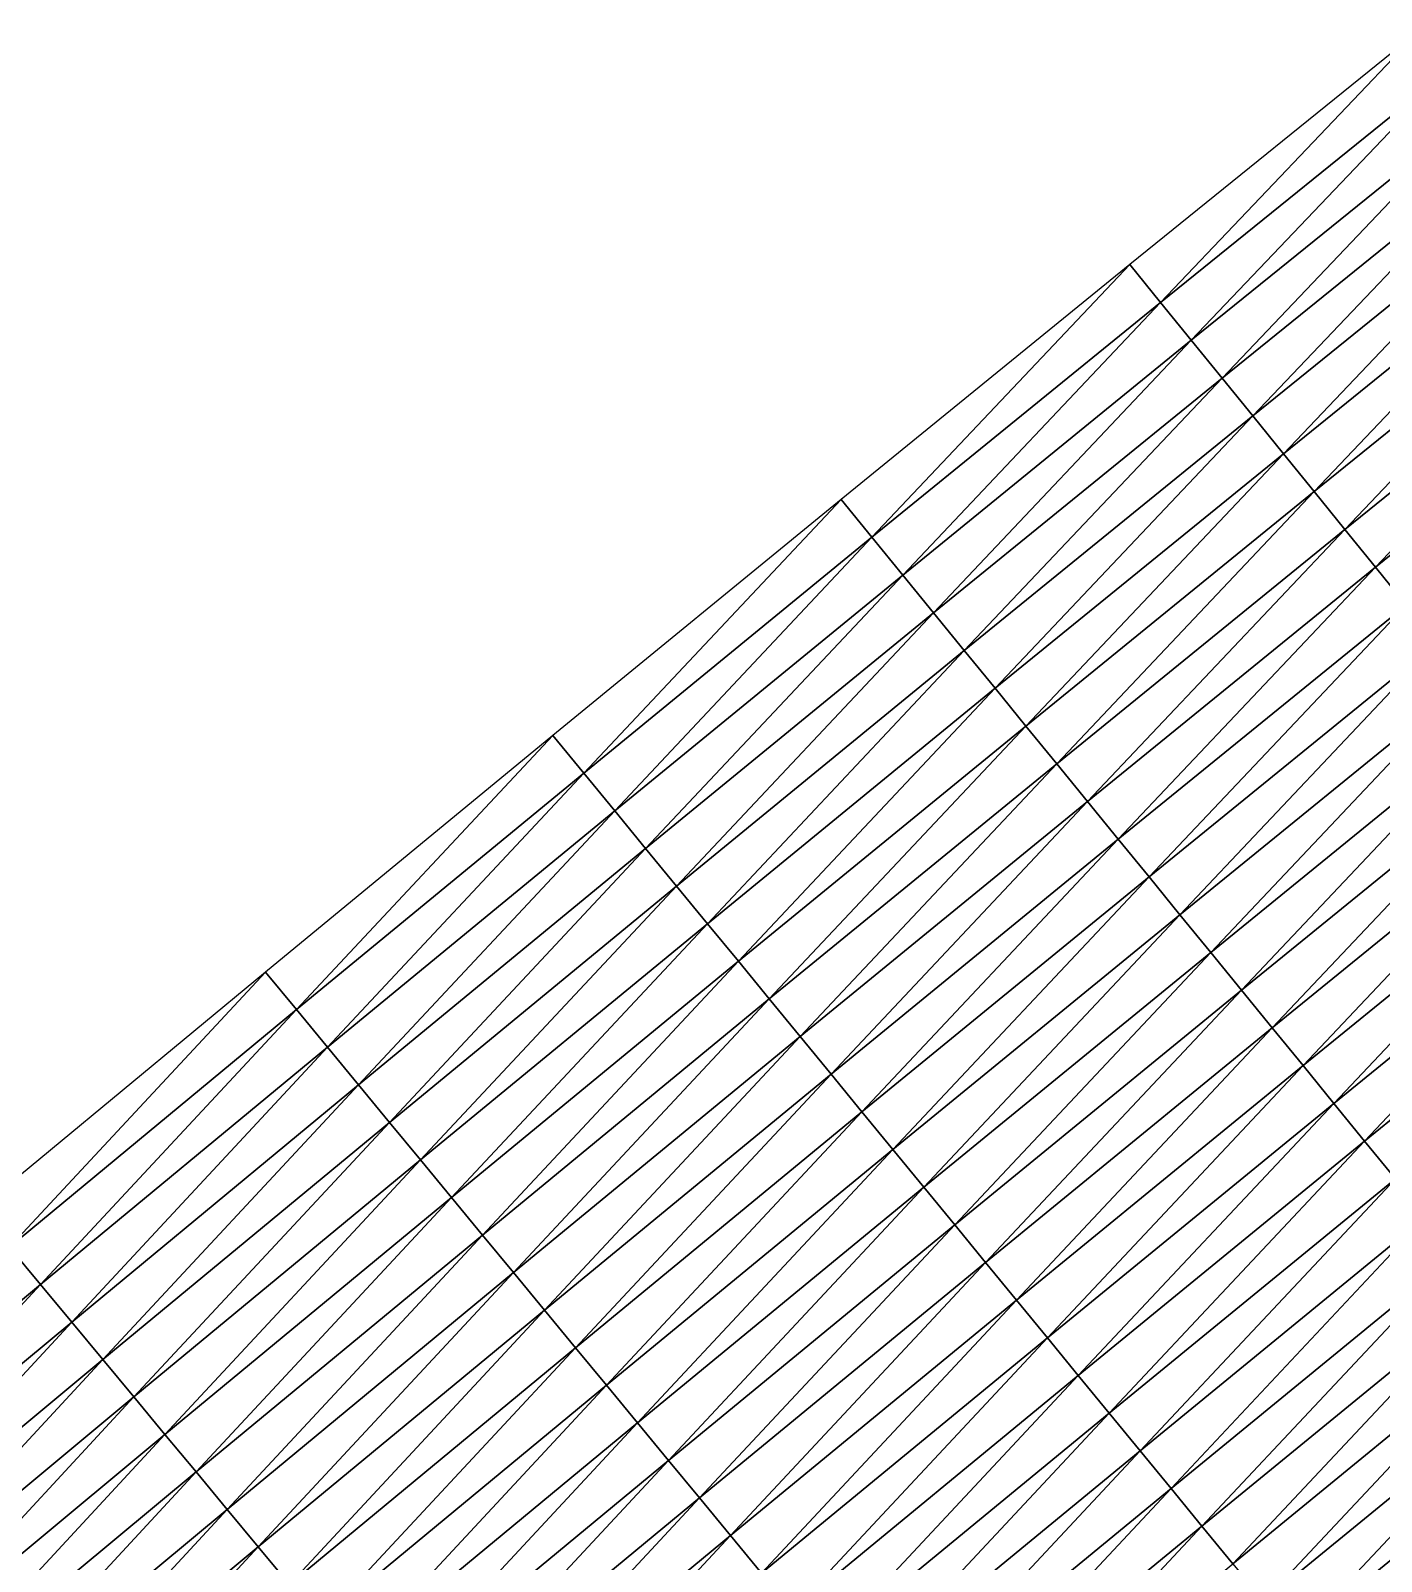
# Model space of a CAD drawing. Header units: metres. Extents: x 479979 to 482619, y 6959976 to 6961524.
# Drawn here: x 480144.4 to 480199.9, y 6960148.4 to 6960211.2 of the extents above; entities that cross this region are included whole.
import ezdxf

# ---------------------------------------------------------------- set-up
doc = ezdxf.new("R2010")
doc.units = ezdxf.units.M

msp = doc.modelspace()

# ---------------------------------------------------------------- linework, layer by layer
at = {"layer": 'GENERAL_FILL_TOP'}
for points in [[(480190.818, 6960200.064, 9.34), (480201.446, 6960211.227, 9.404), (480189.558, 6960201.617, 9.347)], [(480190.818, 6960200.064, 9.34), (480202.7, 6960209.67, 9.397), (480201.446, 6960211.227, 9.404)], [(480192.077, 6960198.51, 9.333), (480202.7, 6960209.67, 9.397), (480190.818, 6960200.064, 9.34)], [(480192.077, 6960198.51, 9.333), (480203.955, 6960208.113, 9.39), (480202.7, 6960209.67, 9.397)], [(480193.337, 6960196.957, 9.326), (480203.955, 6960208.113, 9.39), (480192.077, 6960198.51, 9.333)], [(480193.337, 6960196.957, 9.326), (480205.21, 6960206.555, 9.383), (480203.955, 6960208.113, 9.39)], [(480194.597, 6960195.404, 9.319), (480205.21, 6960206.555, 9.383), (480193.337, 6960196.957, 9.326)], [(480194.597, 6960195.404, 9.319), (480206.465, 6960204.998, 9.376), (480205.21, 6960206.555, 9.383)], [(480195.857, 6960193.85, 9.312), (480206.465, 6960204.998, 9.376), (480194.597, 6960195.404, 9.319)], [(480195.857, 6960193.85, 9.312), (480207.72, 6960203.441, 9.369), (480206.465, 6960204.998, 9.376)], [(480197.117, 6960192.297, 9.305), (480207.72, 6960203.441, 9.369), (480195.857, 6960193.85, 9.312)], [(480197.117, 6960192.297, 9.305), (480208.975, 6960201.883, 9.362), (480207.72, 6960203.441, 9.369)], [(480198.376, 6960190.744, 9.299), (480208.975, 6960201.883, 9.362), (480197.117, 6960192.297, 9.305)], [(480198.376, 6960190.744, 9.299), (480210.23, 6960200.326, 9.356), (480208.975, 6960201.883, 9.362)], [(480178.962, 6960190.419, 9.281), (480189.558, 6960201.617, 9.347), (480177.698, 6960191.969, 9.288)], [(480178.962, 6960190.419, 9.281), (480190.818, 6960200.064, 9.34), (480189.558, 6960201.617, 9.347)], [(480180.227, 6960188.869, 9.274), (480190.818, 6960200.064, 9.34), (480178.962, 6960190.419, 9.281)], [(480180.227, 6960188.869, 9.274), (480192.077, 6960198.51, 9.333), (480190.818, 6960200.064, 9.34)], [(480199.636, 6960189.19, 9.802), (480210.23, 6960200.326, 9.356), (480198.376, 6960190.744, 9.299)], [(480199.636, 6960189.19, 9.802), (480211.485, 6960198.769, 9.853), (480210.23, 6960200.326, 9.356)], [(480200.896, 6960187.637, 10.322), (480211.485, 6960198.769, 9.853), (480199.636, 6960189.19, 9.802)], [(480181.491, 6960187.32, 9.267), (480192.077, 6960198.51, 9.333), (480180.227, 6960188.869, 9.274)], [(480181.491, 6960187.32, 9.267), (480193.337, 6960196.957, 9.326), (480192.077, 6960198.51, 9.333)], [(480182.756, 6960185.77, 9.26), (480193.337, 6960196.957, 9.326), (480181.491, 6960187.32, 9.267)], [(480182.756, 6960185.77, 9.26), (480194.597, 6960195.404, 9.319), (480193.337, 6960196.957, 9.326)], [(480184.02, 6960184.221, 9.253), (480194.597, 6960195.404, 9.319), (480182.756, 6960185.77, 9.26)], [(480184.02, 6960184.221, 9.253), (480195.857, 6960193.85, 9.312), (480194.597, 6960195.404, 9.319)], [(480185.285, 6960182.671, 9.247), (480195.857, 6960193.85, 9.312), (480184.02, 6960184.221, 9.253)], [(480185.285, 6960182.671, 9.247), (480197.117, 6960192.297, 9.305), (480195.857, 6960193.85, 9.312)], [(480167.134, 6960180.738, 9.22), (480177.698, 6960191.969, 9.288), (480165.865, 6960182.284, 9.227)], [(480167.134, 6960180.738, 9.22), (480178.962, 6960190.419, 9.281), (480177.698, 6960191.969, 9.288)], [(480186.549, 6960181.122, 9.24), (480197.117, 6960192.297, 9.305), (480185.285, 6960182.671, 9.247)], [(480186.549, 6960181.122, 9.24), (480198.376, 6960190.744, 9.299), (480197.117, 6960192.297, 9.305)], [(480187.814, 6960179.572, 9.749), (480198.376, 6960190.744, 9.299), (480186.549, 6960181.122, 9.24)], [(480187.814, 6960179.572, 9.749), (480199.636, 6960189.19, 9.802), (480198.376, 6960190.744, 9.299)], [(480168.403, 6960179.192, 9.213), (480178.962, 6960190.419, 9.281), (480167.134, 6960180.738, 9.22)], [(480168.403, 6960179.192, 9.213), (480180.227, 6960188.869, 9.274), (480178.962, 6960190.419, 9.281)], [(480169.671, 6960177.646, 9.206), (480180.227, 6960188.869, 9.274), (480168.403, 6960179.192, 9.213)], [(480169.671, 6960177.646, 9.206), (480181.491, 6960187.32, 9.267), (480180.227, 6960188.869, 9.274)], [(480189.078, 6960178.023, 10.269), (480199.636, 6960189.19, 9.802), (480187.814, 6960179.572, 9.749)], [(480189.078, 6960178.023, 10.269), (480200.896, 6960187.637, 10.322), (480199.636, 6960189.19, 9.802)], [(480190.343, 6960176.473, 10.309), (480200.896, 6960187.637, 10.322), (480189.078, 6960178.023, 10.269)], [(480190.343, 6960176.473, 10.309), (480202.156, 6960186.084, 10.362), (480200.896, 6960187.637, 10.322)], [(480170.94, 6960176.1, 9.199), (480181.491, 6960187.32, 9.267), (480169.671, 6960177.646, 9.206)], [(480170.94, 6960176.1, 9.199), (480182.756, 6960185.77, 9.26), (480181.491, 6960187.32, 9.267)], [(480191.607, 6960174.924, 10.349), (480202.156, 6960186.084, 10.362), (480190.343, 6960176.473, 10.309)], [(480191.607, 6960174.924, 10.349), (480203.416, 6960184.53, 10.402), (480202.156, 6960186.084, 10.362)], [(480172.209, 6960174.554, 9.193), (480182.756, 6960185.77, 9.26), (480170.94, 6960176.1, 9.199)], [(480172.209, 6960174.554, 9.193), (480184.02, 6960184.221, 9.253), (480182.756, 6960185.77, 9.26)], [(480173.478, 6960173.008, 9.186), (480184.02, 6960184.221, 9.253), (480172.209, 6960174.554, 9.193)], [(480173.478, 6960173.008, 9.186), (480185.285, 6960182.671, 9.247), (480184.02, 6960184.221, 9.253)], [(480192.872, 6960173.374, 10.389), (480203.416, 6960184.53, 10.402), (480191.607, 6960174.924, 10.349)], [(480192.872, 6960173.374, 10.389), (480204.675, 6960182.977, 10.442), (480203.416, 6960184.53, 10.402)], [(480194.136, 6960171.824, 10.429), (480204.675, 6960182.977, 10.442), (480192.872, 6960173.374, 10.389)], [(480194.136, 6960171.824, 10.429), (480205.935, 6960181.424, 10.482), (480204.675, 6960182.977, 10.442)], [(480174.747, 6960171.462, 9.179), (480185.285, 6960182.671, 9.247), (480173.478, 6960173.008, 9.186)], [(480174.747, 6960171.462, 9.179), (480186.549, 6960181.122, 9.24), (480185.285, 6960182.671, 9.247)], [(480155.33, 6960171.023, 9.157), (480165.865, 6960182.284, 9.227), (480154.057, 6960172.565, 9.164)], [(480155.33, 6960171.023, 9.157), (480167.134, 6960180.738, 9.22), (480165.865, 6960182.284, 9.227)], [(480176.016, 6960169.916, 9.693), (480186.549, 6960181.122, 9.24), (480174.747, 6960171.462, 9.179)], [(480176.016, 6960169.916, 9.693), (480187.814, 6960179.572, 9.749), (480186.549, 6960181.122, 9.24)], [(480195.401, 6960170.275, 10.469), (480205.935, 6960181.424, 10.482), (480194.136, 6960171.824, 10.429)], [(480195.401, 6960170.275, 10.469), (480207.195, 6960179.87, 10.522), (480205.935, 6960181.424, 10.482)], [(480156.603, 6960169.48, 9.151), (480167.134, 6960180.738, 9.22), (480155.33, 6960171.023, 9.157)], [(480156.603, 6960169.48, 9.151), (480168.403, 6960179.192, 9.213), (480167.134, 6960180.738, 9.22)], [(480196.665, 6960168.725, 10.509), (480207.195, 6960179.87, 10.522), (480195.401, 6960170.275, 10.469)], [(480196.665, 6960168.725, 10.509), (480208.455, 6960178.317, 10.562), (480207.195, 6960179.87, 10.522)], [(480157.876, 6960167.938, 9.144), (480168.403, 6960179.192, 9.213), (480156.603, 6960169.48, 9.151)], [(480157.876, 6960167.938, 9.144), (480169.671, 6960177.646, 9.206), (480168.403, 6960179.192, 9.213)], [(480177.285, 6960168.37, 10.213), (480187.814, 6960179.572, 9.749), (480176.016, 6960169.916, 9.693)], [(480177.285, 6960168.37, 10.213), (480189.078, 6960178.023, 10.269), (480187.814, 6960179.572, 9.749)], [(480178.554, 6960166.825, 10.253), (480189.078, 6960178.023, 10.269), (480177.285, 6960168.37, 10.213)], [(480178.554, 6960166.825, 10.253), (480190.343, 6960176.473, 10.309), (480189.078, 6960178.023, 10.269)], [(480197.93, 6960167.176, 10.549), (480208.455, 6960178.317, 10.562), (480196.665, 6960168.725, 10.509)], [(480197.93, 6960167.176, 10.549), (480209.715, 6960176.764, 10.602), (480208.455, 6960178.317, 10.562)], [(480159.149, 6960166.395, 9.137), (480169.671, 6960177.646, 9.206), (480157.876, 6960167.938, 9.144)], [(480159.149, 6960166.395, 9.137), (480170.94, 6960176.1, 9.199), (480169.671, 6960177.646, 9.206)], [(480199.194, 6960165.626, 10.509), (480209.715, 6960176.764, 10.602), (480197.93, 6960167.176, 10.549)], [(480199.194, 6960165.626, 10.509), (480210.974, 6960175.21, 10.562), (480209.715, 6960176.764, 10.602)], [(480160.422, 6960164.853, 9.13), (480170.94, 6960176.1, 9.199), (480159.149, 6960166.395, 9.137)], [(480160.422, 6960164.853, 9.13), (480172.209, 6960174.554, 9.193), (480170.94, 6960176.1, 9.199)], [(480179.823, 6960165.279, 10.293), (480190.343, 6960176.473, 10.309), (480178.554, 6960166.825, 10.253)], [(480179.823, 6960165.279, 10.293), (480191.607, 6960174.924, 10.349), (480190.343, 6960176.473, 10.309)], [(480181.092, 6960163.733, 10.333), (480191.607, 6960174.924, 10.349), (480179.823, 6960165.279, 10.293)], [(480181.092, 6960163.733, 10.333), (480192.872, 6960173.374, 10.389), (480191.607, 6960174.924, 10.349)], [(480200.459, 6960164.077, 10.469), (480210.974, 6960175.21, 10.562), (480199.194, 6960165.626, 10.509)], [(480161.695, 6960163.31, 9.124), (480172.209, 6960174.554, 9.193), (480160.422, 6960164.853, 9.13)], [(480161.695, 6960163.31, 9.124), (480173.478, 6960173.008, 9.186), (480172.209, 6960174.554, 9.193)], [(480162.969, 6960161.768, 9.117), (480173.478, 6960173.008, 9.186), (480161.695, 6960163.31, 9.124)], [(480162.969, 6960161.768, 9.117), (480174.747, 6960171.462, 9.179), (480173.478, 6960173.008, 9.186)], [(480182.36, 6960162.187, 10.373), (480192.872, 6960173.374, 10.389), (480181.092, 6960163.733, 10.333)], [(480182.36, 6960162.187, 10.373), (480194.136, 6960171.824, 10.429), (480192.872, 6960173.374, 10.389)], [(480143.551, 6960161.275, 9.093), (480154.057, 6960172.565, 9.164), (480142.274, 6960162.814, 9.1)], [(480143.551, 6960161.275, 9.093), (480155.33, 6960171.023, 9.157), (480154.057, 6960172.565, 9.164)], [(480183.629, 6960160.641, 10.413), (480194.136, 6960171.824, 10.429), (480182.36, 6960162.187, 10.373)], [(480183.629, 6960160.641, 10.413), (480195.401, 6960170.275, 10.469), (480194.136, 6960171.824, 10.429)], [(480144.828, 6960159.736, 9.087), (480155.33, 6960171.023, 9.157), (480143.551, 6960161.275, 9.093)], [(480144.828, 6960159.736, 9.087), (480156.603, 6960169.48, 9.151), (480155.33, 6960171.023, 9.157)], [(480164.242, 6960160.225, 9.636), (480174.747, 6960171.462, 9.179), (480162.969, 6960161.768, 9.117)], [(480164.242, 6960160.225, 9.636), (480176.016, 6960169.916, 9.693), (480174.747, 6960171.462, 9.179)], [(480165.515, 6960158.683, 10.156), (480176.016, 6960169.916, 9.693), (480164.242, 6960160.225, 9.636)], [(480165.515, 6960158.683, 10.156), (480177.285, 6960168.37, 10.213), (480176.016, 6960169.916, 9.693)], [(480184.898, 6960159.095, 10.453), (480195.401, 6960170.275, 10.469), (480183.629, 6960160.641, 10.413)], [(480184.898, 6960159.095, 10.453), (480196.665, 6960168.725, 10.509), (480195.401, 6960170.275, 10.469)], [(480146.105, 6960158.197, 9.08), (480156.603, 6960169.48, 9.151), (480144.828, 6960159.736, 9.087)], [(480146.105, 6960158.197, 9.08), (480157.876, 6960167.938, 9.144), (480156.603, 6960169.48, 9.151)], [(480186.167, 6960157.549, 10.493), (480196.665, 6960168.725, 10.509), (480184.898, 6960159.095, 10.453)], [(480186.167, 6960157.549, 10.493), (480197.93, 6960167.176, 10.549), (480196.665, 6960168.725, 10.509)], [(480147.382, 6960156.657, 9.073), (480157.876, 6960167.938, 9.144), (480146.105, 6960158.197, 9.08)], [(480147.382, 6960156.657, 9.073), (480159.149, 6960166.395, 9.137), (480157.876, 6960167.938, 9.144)], [(480166.788, 6960157.14, 10.196), (480177.285, 6960168.37, 10.213), (480165.515, 6960158.683, 10.156)], [(480166.788, 6960157.14, 10.196), (480178.554, 6960166.825, 10.253), (480177.285, 6960168.37, 10.213)], [(480168.061, 6960155.598, 10.236), (480178.554, 6960166.825, 10.253), (480166.788, 6960157.14, 10.196)], [(480168.061, 6960155.598, 10.236), (480179.823, 6960165.279, 10.293), (480178.554, 6960166.825, 10.253)], [(480187.436, 6960156.003, 10.453), (480197.93, 6960167.176, 10.549), (480186.167, 6960157.549, 10.493)], [(480187.436, 6960156.003, 10.453), (480199.194, 6960165.626, 10.509), (480197.93, 6960167.176, 10.549)], [(480148.659, 6960155.118, 9.067), (480159.149, 6960166.395, 9.137), (480147.382, 6960156.657, 9.073)], [(480148.659, 6960155.118, 9.067), (480160.422, 6960164.853, 9.13), (480159.149, 6960166.395, 9.137)], [(480188.705, 6960154.457, 10.413), (480199.194, 6960165.626, 10.509), (480187.436, 6960156.003, 10.453)], [(480188.705, 6960154.457, 10.413), (480200.459, 6960164.077, 10.469), (480199.194, 6960165.626, 10.509)], [(480149.936, 6960153.579, 9.06), (480160.422, 6960164.853, 9.13), (480148.659, 6960155.118, 9.067)], [(480149.936, 6960153.579, 9.06), (480161.695, 6960163.31, 9.124), (480160.422, 6960164.853, 9.13)], [(480169.334, 6960154.055, 10.276), (480179.823, 6960165.279, 10.293), (480168.061, 6960155.598, 10.236)], [(480169.334, 6960154.055, 10.276), (480181.092, 6960163.733, 10.333), (480179.823, 6960165.279, 10.293)], [(480189.974, 6960152.911, 10.373), (480200.459, 6960164.077, 10.469), (480188.705, 6960154.457, 10.413)], [(480189.974, 6960152.911, 10.373), (480201.723, 6960162.527, 10.429), (480200.459, 6960164.077, 10.469)], [(480170.607, 6960152.513, 10.316), (480181.092, 6960163.733, 10.333), (480169.334, 6960154.055, 10.276)], [(480170.607, 6960152.513, 10.316), (480182.36, 6960162.187, 10.373), (480181.092, 6960163.733, 10.333)], [(480151.213, 6960152.04, 9.053), (480161.695, 6960163.31, 9.124), (480149.936, 6960153.579, 9.06)], [(480151.213, 6960152.04, 9.053), (480162.969, 6960161.768, 9.117), (480161.695, 6960163.31, 9.124)], [(480171.88, 6960150.97, 10.356), (480182.36, 6960162.187, 10.373), (480170.607, 6960152.513, 10.316)], [(480171.88, 6960150.97, 10.356), (480183.629, 6960160.641, 10.413), (480182.36, 6960162.187, 10.373)], [(480191.243, 6960151.365, 10.333), (480201.723, 6960162.527, 10.429), (480189.974, 6960152.911, 10.373)], [(480191.243, 6960151.365, 10.333), (480202.988, 6960160.978, 10.389), (480201.723, 6960162.527, 10.429)], [(480152.489, 6960150.5, 9.576), (480162.969, 6960161.768, 9.117), (480151.213, 6960152.04, 9.053)], [(480152.489, 6960150.5, 9.576), (480164.242, 6960160.225, 9.636), (480162.969, 6960161.768, 9.117)], [(480133.075, 6960149.962, 9.021), (480144.828, 6960159.736, 9.087), (480143.551, 6960161.275, 9.093)], [(480192.512, 6960149.819, 10.293), (480202.988, 6960160.978, 10.389), (480191.243, 6960151.365, 10.333)], [(480192.512, 6960149.819, 10.293), (480204.252, 6960159.428, 10.349), (480202.988, 6960160.978, 10.389)], [(480173.153, 6960149.428, 10.396), (480183.629, 6960160.641, 10.413), (480171.88, 6960150.97, 10.356)], [(480173.153, 6960149.428, 10.396), (480184.898, 6960159.095, 10.453), (480183.629, 6960160.641, 10.413)], [(480134.355, 6960148.426, 9.015), (480144.828, 6960159.736, 9.087), (480133.075, 6960149.962, 9.021)], [(480134.355, 6960148.426, 9.015), (480146.105, 6960158.197, 9.08), (480144.828, 6960159.736, 9.087)], [(480153.766, 6960148.961, 10.096), (480164.242, 6960160.225, 9.636), (480152.489, 6960150.5, 9.576)], [(480153.766, 6960148.961, 10.096), (480165.515, 6960158.683, 10.156), (480164.242, 6960160.225, 9.636)], [(480174.426, 6960147.885, 10.436), (480184.898, 6960159.095, 10.453), (480173.153, 6960149.428, 10.396)], [(480174.426, 6960147.885, 10.436), (480186.167, 6960157.549, 10.493), (480184.898, 6960159.095, 10.453)], [(480193.781, 6960148.273, 10.253), (480204.252, 6960159.428, 10.349), (480192.512, 6960149.819, 10.293)], [(480193.781, 6960148.273, 10.253), (480205.517, 6960157.879, 10.309), (480204.252, 6960159.428, 10.349)], [(480155.043, 6960147.422, 10.136), (480165.515, 6960158.683, 10.156), (480153.766, 6960148.961, 10.096)], [(480155.043, 6960147.422, 10.136), (480166.788, 6960157.14, 10.196), (480165.515, 6960158.683, 10.156)], [(480135.636, 6960146.89, 9.008), (480146.105, 6960158.197, 9.08), (480134.355, 6960148.426, 9.015)], [(480135.636, 6960146.89, 9.008), (480147.382, 6960156.657, 9.073), (480146.105, 6960158.197, 9.08)], [(480195.05, 6960146.728, 10.213), (480205.517, 6960157.879, 10.309), (480193.781, 6960148.273, 10.253)], [(480195.05, 6960146.728, 10.213), (480206.781, 6960156.329, 10.269), (480205.517, 6960157.879, 10.309)], [(480175.699, 6960146.343, 10.396), (480186.167, 6960157.549, 10.493), (480174.426, 6960147.885, 10.436)], [(480175.699, 6960146.343, 10.396), (480187.436, 6960156.003, 10.453), (480186.167, 6960157.549, 10.493)], [(480136.917, 6960145.353, 9.001), (480147.382, 6960156.657, 9.073), (480135.636, 6960146.89, 9.008)], [(480136.917, 6960145.353, 9.001), (480148.659, 6960155.118, 9.067), (480147.382, 6960156.657, 9.073)], [(480156.32, 6960145.883, 10.176), (480166.788, 6960157.14, 10.196), (480155.043, 6960147.422, 10.136)], [(480156.32, 6960145.883, 10.176), (480168.061, 6960155.598, 10.236), (480166.788, 6960157.14, 10.196)], [(480176.972, 6960144.8, 10.356), (480187.436, 6960156.003, 10.453), (480175.699, 6960146.343, 10.396)], [(480176.972, 6960144.8, 10.356), (480188.705, 6960154.457, 10.413), (480187.436, 6960156.003, 10.453)], [(480196.318, 6960145.182, 9.693), (480206.781, 6960156.329, 10.269), (480195.05, 6960146.728, 10.213)], [(480196.318, 6960145.182, 9.693), (480208.045, 6960154.78, 9.749), (480206.781, 6960156.329, 10.269)], [(480157.597, 6960144.343, 10.216), (480168.061, 6960155.598, 10.236), (480156.32, 6960145.883, 10.176)], [(480157.597, 6960144.343, 10.216), (480169.334, 6960154.055, 10.276), (480168.061, 6960155.598, 10.236)], [(480138.197, 6960143.817, 8.995), (480148.659, 6960155.118, 9.067), (480136.917, 6960145.353, 9.001)], [(480138.197, 6960143.817, 8.995), (480149.936, 6960153.579, 9.06), (480148.659, 6960155.118, 9.067)], [(480197.587, 6960143.636, 9.057), (480208.045, 6960154.78, 9.749), (480196.318, 6960145.182, 9.693)], [(480197.587, 6960143.636, 9.057), (480209.31, 6960153.23, 9.117), (480208.045, 6960154.78, 9.749)], [(480158.874, 6960142.804, 10.256), (480169.334, 6960154.055, 10.276), (480157.597, 6960144.343, 10.216)], [(480158.874, 6960142.804, 10.256), (480170.607, 6960152.513, 10.316), (480169.334, 6960154.055, 10.276)], [(480178.245, 6960143.258, 10.316), (480188.705, 6960154.457, 10.413), (480176.972, 6960144.8, 10.356)], [(480178.245, 6960143.258, 10.316), (480189.974, 6960152.911, 10.373), (480188.705, 6960154.457, 10.413)], [(480139.478, 6960142.281, 8.988), (480149.936, 6960153.579, 9.06), (480138.197, 6960143.817, 8.995)], [(480139.478, 6960142.281, 8.988), (480151.213, 6960152.04, 9.053), (480149.936, 6960153.579, 9.06)], [(480179.518, 6960141.715, 10.276), (480189.974, 6960152.911, 10.373), (480178.245, 6960143.258, 10.316)], [(480179.518, 6960141.715, 10.276), (480191.243, 6960151.365, 10.333), (480189.974, 6960152.911, 10.373)], [(480198.856, 6960142.09, 9.05), (480209.31, 6960153.23, 9.117), (480197.587, 6960143.636, 9.057)], [(480198.856, 6960142.09, 9.05), (480210.574, 6960151.68, 9.11), (480209.31, 6960153.23, 9.117)], [(480160.151, 6960141.265, 10.296), (480170.607, 6960152.513, 10.316), (480158.874, 6960142.804, 10.256)], [(480160.151, 6960141.265, 10.296), (480171.88, 6960150.97, 10.356), (480170.607, 6960152.513, 10.316)], [(480140.758, 6960140.745, 9.514), (480151.213, 6960152.04, 9.053), (480139.478, 6960142.281, 8.988)], [(480140.758, 6960140.745, 9.514), (480152.489, 6960150.5, 9.576), (480151.213, 6960152.04, 9.053)], [(480200.125, 6960140.544, 9.043), (480210.574, 6960151.68, 9.11), (480198.856, 6960142.09, 9.05)], [(480161.428, 6960139.725, 10.336), (480171.88, 6960150.97, 10.356), (480160.151, 6960141.265, 10.296)], [(480161.428, 6960139.725, 10.336), (480173.153, 6960149.428, 10.396), (480171.88, 6960150.97, 10.356)], [(480180.791, 6960140.173, 10.236), (480191.243, 6960151.365, 10.333), (480179.518, 6960141.715, 10.276)], [(480180.791, 6960140.173, 10.236), (480192.512, 6960149.819, 10.293), (480191.243, 6960151.365, 10.333)], [(480142.039, 6960139.208, 10.034), (480152.489, 6960150.5, 9.576), (480140.758, 6960140.745, 9.514)], [(480142.039, 6960139.208, 10.034), (480153.766, 6960148.961, 10.096), (480152.489, 6960150.5, 9.576)], [(480182.065, 6960138.63, 10.196), (480192.512, 6960149.819, 10.293), (480180.791, 6960140.173, 10.236)], [(480182.065, 6960138.63, 10.196), (480193.781, 6960148.273, 10.253), (480192.512, 6960149.819, 10.293)], [(480162.705, 6960138.186, 10.376), (480173.153, 6960149.428, 10.396), (480161.428, 6960139.725, 10.336)], [(480162.705, 6960138.186, 10.376), (480174.426, 6960147.885, 10.436), (480173.153, 6960149.428, 10.396)], [(480143.32, 6960137.672, 10.074), (480153.766, 6960148.961, 10.096), (480142.039, 6960139.208, 10.034)], [(480143.32, 6960137.672, 10.074), (480155.043, 6960147.422, 10.136), (480153.766, 6960148.961, 10.096)]]:
    msp.add_3dface(points, dxfattribs=at)

doc.saveas('drawing.dxf')
